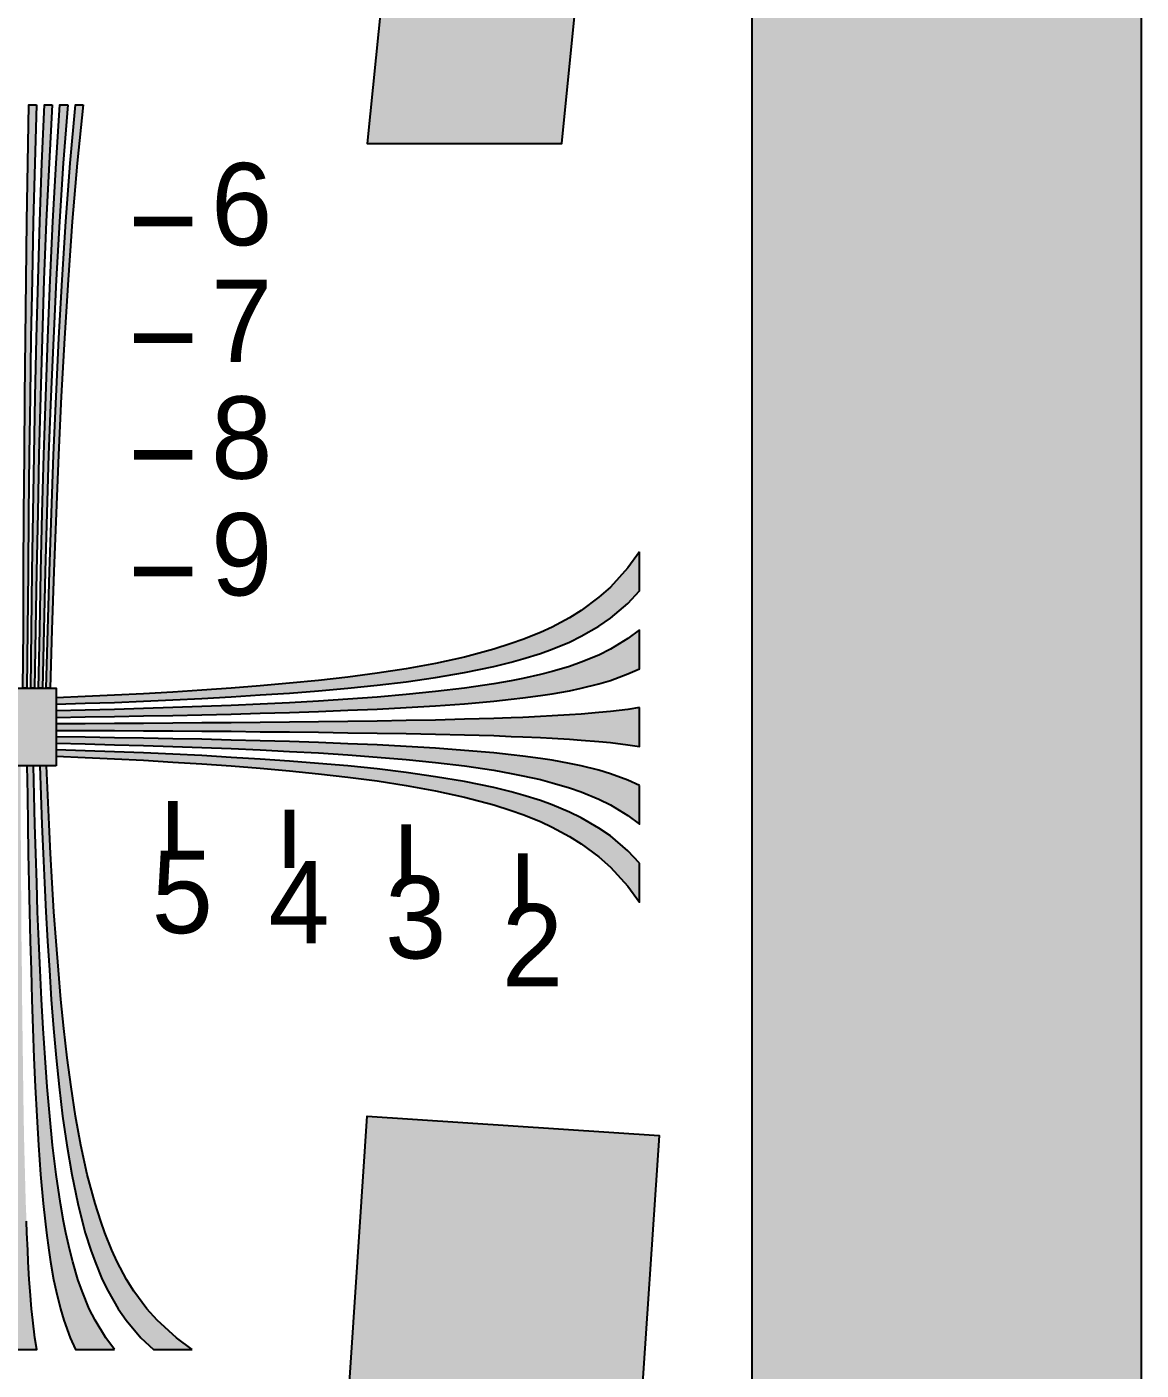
# Model space of a CAD drawing. Header units: millimetres. Extents: x 0 to 420, y 0 to 297.
# Drawn here: x 349.1 to 420, y 45.7 to 131.2 of the extents above; entities that cross this region are included whole.
import ezdxf

# ---------------------------------------------------------------- set-up
doc = ezdxf.new("R2010")
doc.units = ezdxf.units.MM
for name, color, linetype in [('FRAME', 7, 'Continuous'), ('GLUE', 1, 'Continuous'), ('LABELS', 7, 'Continuous'), ('PERIPHERY', 7, 'Continuous'), ('SFR', 7, 'Continuous')]:
    doc.layers.add(name, color=color, linetype=linetype)

msp = doc.modelspace()

# ---------------------------------------------------------------- hatches: boundary and pattern name
at = {"layer": 'FRAME', "true_color": 0x000000}
h = msp.add_hatch(color=7, dxfattribs=at)
h.dxf.hatch_style = 1
h.paths.add_polyline_path([(395.249, 272.25), (420, 272.25), (420, 24.75), (395.249, 24.75), (395.249, 272.25)])
at = {"layer": 'PERIPHERY', "true_color": 0x000000}
h = msp.add_hatch(color=7, dxfattribs=at)
h.dxf.hatch_style = 1
h.paths.add_polyline_path([(349.734, 126.225), (349.623, 122.512), (349.523, 118.8), (349.449, 115.087), (349.375, 111.375), (349.325, 107.662), (349.263, 103.95), (349.226, 100.237), (349.189, 96.525), (349.151, 92.812), (349.115, 89.099), (348.867, 89.099), (348.892, 92.812), (348.904, 96.525), (348.929, 100.237), (348.954, 103.95), (348.992, 107.662), (349.028, 111.375), (349.066, 115.087), (349.115, 118.8), (349.177, 122.512), (349.239, 126.225), (349.734, 126.225)])
h = msp.add_hatch(color=7, dxfattribs=at)
h.dxf.hatch_style = 1
h.paths.add_polyline_path([(350.724, 126.225), (350.526, 122.512), (350.353, 118.8), (350.204, 115.087), (350.093, 111.375), (349.982, 107.662), (349.883, 103.95), (349.808, 100.237), (349.734, 96.525), (349.672, 92.812), (349.609, 89.099), (349.362, 89.099), (349.412, 92.812), (349.461, 96.525), (349.51, 100.237), (349.573, 103.95), (349.647, 107.662), (349.733, 111.375), (349.833, 115.087), (349.944, 118.8), (350.067, 122.512), (350.228, 126.225), (350.724, 126.225)])
h = msp.add_hatch(color=7, dxfattribs=at)
h.dxf.hatch_style = 1
h.paths.add_polyline_path([(351.714, 126.225), (351.416, 122.512), (351.182, 118.8), (350.972, 115.087), (350.799, 111.375), (350.638, 107.662), (350.501, 103.95), (350.39, 100.237), (350.278, 96.525), (350.192, 92.812), (350.105, 89.099), (349.858, 89.099), (349.932, 92.812), (350.007, 96.525), (350.093, 100.237), (350.192, 103.95), (350.316, 107.662), (350.44, 111.375), (350.588, 115.087), (350.761, 118.8), (350.972, 122.512), (351.219, 126.225), (351.714, 126.225)])
h = msp.add_hatch(color=7, dxfattribs=at)
h.dxf.hatch_style = 1
h.paths.add_polyline_path([(352.704, 126.225), (352.32, 122.512), (351.999, 118.8), (351.739, 115.087), (351.504, 111.375), (351.306, 107.662), (351.12, 103.95), (350.972, 100.237), (350.835, 96.525), (350.711, 92.812), (350.6, 89.099), (350.352, 89.099), (350.452, 92.812), (350.563, 96.525), (350.675, 100.237), (350.811, 103.95), (350.972, 107.662), (351.145, 111.375), (351.355, 115.087), (351.59, 118.8), (351.874, 122.512), (352.209, 126.225), (352.704, 126.225)])
h = msp.add_hatch(color=7, dxfattribs=at)
h.dxf.hatch_style = 1
h.paths.add_polyline_path([(388.097, 97.765), (387.354, 96.75), (386.241, 95.537), (385.498, 94.882), (384.384, 94.053), (383.642, 93.583), (382.528, 92.989), (381.785, 92.642), (380.672, 92.196), (379.929, 91.937), (378.816, 91.578), (376.959, 91.083), (375.103, 90.674), (373.247, 90.34), (371.39, 90.056), (369.534, 89.808), (367.678, 89.598), (365.822, 89.412), (363.965, 89.251), (362.109, 89.103), (360.253, 88.966), (358.397, 88.855), (356.54, 88.744), (354.684, 88.657), (352.828, 88.57), (350.972, 88.483), (350.972, 88.075), (352.828, 88.137), (354.684, 88.2), (356.54, 88.274), (358.397, 88.36), (360.253, 88.447), (362.109, 88.558), (363.965, 88.67), (365.822, 88.793), (367.678, 88.942), (369.534, 89.103), (371.39, 89.289), (373.247, 89.511), (375.103, 89.784), (376.959, 90.093), (378.816, 90.477), (379.929, 90.749), (380.672, 90.959), (381.785, 91.305), (382.528, 91.578), (383.642, 92.036), (384.384, 92.407), (385.498, 93.051), (386.241, 93.558), (387.354, 94.498), (388.097, 95.29), (388.097, 97.765)])
h = msp.add_hatch(color=7, dxfattribs=at)
h.dxf.hatch_style = 1
h.paths.add_polyline_path([(388.097, 92.816), (387.354, 92.258), (386.241, 91.578), (385.498, 91.206), (384.384, 90.748), (383.642, 90.489), (382.528, 90.167), (381.785, 89.969), (380.672, 89.722), (379.929, 89.573), (378.816, 89.375), (376.959, 89.103), (375.103, 88.88), (373.247, 88.694), (371.39, 88.533), (369.534, 88.397), (367.678, 88.273), (365.822, 88.174), (363.965, 88.088), (362.109, 88.001), (360.253, 87.927), (358.397, 87.865), (356.54, 87.803), (354.684, 87.754), (352.828, 87.704), (350.972, 87.654), (350.972, 87.246), (352.828, 87.271), (354.684, 87.308), (356.54, 87.333), (358.397, 87.37), (360.253, 87.407), (362.109, 87.457), (363.965, 87.506), (365.822, 87.555), (367.678, 87.617), (369.534, 87.692), (371.39, 87.766), (373.247, 87.865), (375.103, 87.977), (376.959, 88.113), (378.816, 88.274), (379.929, 88.397), (380.672, 88.484), (381.785, 88.632), (382.528, 88.744), (383.642, 88.942), (384.384, 89.103), (385.498, 89.375), (386.241, 89.598), (387.354, 90.006), (388.097, 90.341), (388.097, 92.816)])
h = msp.add_hatch(color=7, dxfattribs=at)
h.dxf.hatch_style = 1
h.paths.add_polyline_path([(350.972, 84.15), (346.022, 84.15), (346.022, 89.1), (350.972, 89.1), (350.972, 84.15)])
h = msp.add_hatch(color=7, dxfattribs=at)
h.dxf.hatch_style = 1
h.paths.add_polyline_path([(388.097, 87.865), (387.354, 87.754), (386.241, 87.617), (385.498, 87.543), (384.384, 87.457), (383.642, 87.395), (382.528, 87.333), (381.785, 87.296), (380.672, 87.246), (379.929, 87.221), (378.816, 87.172), (376.959, 87.122), (375.103, 87.073), (373.247, 87.036), (371.39, 87.011), (369.534, 86.986), (367.678, 86.961), (365.822, 86.936), (363.965, 86.924), (362.109, 86.899), (360.253, 86.887), (358.397, 86.875), (356.54, 86.863), (354.684, 86.85), (352.828, 86.838), (350.972, 86.838), (350.972, 86.417), (352.828, 86.417), (354.684, 86.405), (356.54, 86.393), (358.397, 86.381), (360.253, 86.368), (362.109, 86.356), (363.965, 86.331), (365.822, 86.319), (367.678, 86.294), (369.534, 86.269), (371.39, 86.244), (373.247, 86.219), (375.103, 86.182), (376.959, 86.133), (378.816, 86.083), (379.929, 86.034), (380.672, 86.009), (381.785, 85.96), (382.528, 85.923), (383.642, 85.848), (384.384, 85.799), (385.498, 85.712), (386.241, 85.638), (387.354, 85.502), (388.097, 85.39), (388.097, 87.865)])
h = msp.add_hatch(color=7, dxfattribs=at)
h.dxf.hatch_style = 1
h.paths.add_polyline_path([(388.097, 82.915), (387.354, 83.249), (386.241, 83.658), (385.498, 83.88), (384.384, 84.153), (383.642, 84.302), (382.528, 84.512), (381.785, 84.623), (380.672, 84.772), (379.929, 84.858), (378.816, 84.982), (376.959, 85.143), (375.103, 85.279), (373.247, 85.391), (371.39, 85.49), (369.534, 85.564), (367.678, 85.638), (365.822, 85.7), (363.965, 85.75), (362.109, 85.799), (360.253, 85.849), (358.397, 85.886), (356.54, 85.923), (354.684, 85.948), (352.828, 85.985), (350.972, 86.009), (350.972, 85.601), (352.828, 85.552), (354.684, 85.503), (356.54, 85.453), (358.397, 85.391), (360.253, 85.329), (362.109, 85.255), (363.965, 85.168), (365.822, 85.082), (367.678, 84.983), (369.534, 84.859), (371.39, 84.722), (373.247, 84.562), (375.103, 84.376), (376.959, 84.153), (378.816, 83.88), (379.929, 83.683), (380.672, 83.534), (381.785, 83.287), (382.528, 83.088), (383.642, 82.754), (384.384, 82.507), (385.498, 82.049), (386.241, 81.678), (387.354, 80.997), (388.097, 80.44), (388.097, 82.915)])
h = msp.add_hatch(color=7, dxfattribs=at)
h.dxf.hatch_style = 1
h.paths.add_polyline_path([(388.097, 77.964), (387.354, 78.756), (386.241, 79.697), (385.498, 80.204), (384.384, 80.848), (383.642, 81.206), (382.528, 81.677), (381.785, 81.949), (380.672, 82.296), (379.929, 82.506), (378.816, 82.778), (376.959, 83.162), (375.103, 83.471), (373.247, 83.743), (371.39, 83.966), (369.534, 84.152), (367.678, 84.313), (365.822, 84.461), (363.965, 84.585), (362.109, 84.697), (360.253, 84.808), (358.397, 84.895), (356.54, 84.981), (354.684, 85.056), (352.828, 85.118), (350.972, 85.179), (350.972, 84.771), (352.828, 84.685), (354.684, 84.598), (356.54, 84.512), (358.397, 84.4), (360.253, 84.289), (362.109, 84.152), (363.965, 84.004), (365.822, 83.842), (367.678, 83.657), (369.534, 83.446), (371.39, 83.199), (373.247, 82.915), (375.103, 82.58), (376.959, 82.172), (378.816, 81.677), (379.929, 81.318), (380.672, 81.058), (381.785, 80.612), (382.528, 80.266), (383.642, 79.659), (384.384, 79.201), (385.498, 78.372), (386.241, 77.717), (387.354, 76.504), (388.097, 75.489), (388.097, 77.964)])
h = msp.add_hatch(color=7, dxfattribs=at)
h.dxf.hatch_style = 1
h.paths.add_polyline_path([(349.739, 47.025), (349.628, 47.768), (349.492, 48.882), (349.417, 49.624), (349.33, 50.738), (349.269, 51.48), (349.206, 52.594), (349.17, 53.337), (349.12, 54.45), (349.095, 55.193), (349.045, 56.307), (348.996, 58.163), (348.947, 60.019), (348.91, 61.875), (348.885, 63.732), (348.86, 65.588), (348.835, 67.444), (348.811, 69.3), (348.798, 71.157), (348.773, 73.013), (348.761, 74.869), (348.749, 76.726), (348.737, 78.582), (348.724, 80.438), (348.712, 82.294), (348.711, 84.151), (348.291, 84.151), (348.291, 82.294), (348.279, 80.438), (348.267, 78.582), (348.255, 76.726), (348.242, 74.869), (348.23, 73.013), (348.205, 71.157), (348.193, 69.3), (348.168, 67.444), (348.143, 65.588), (348.118, 63.732), (348.093, 61.875), (348.056, 60.019), (348.006, 58.163), (347.957, 56.307), (347.908, 55.193), (347.883, 54.45), (347.833, 53.337), (347.797, 52.594), (347.723, 51.48), (347.672, 50.738), (347.586, 49.624), (347.512, 48.882), (347.376, 47.768), (347.265, 47.025), (349.739, 47.025)])
h = msp.add_hatch(color=7, dxfattribs=at)
h.dxf.hatch_style = 1
h.paths.add_polyline_path([(354.69, 47.025), (354.132, 47.768), (353.452, 48.882), (353.081, 49.624), (352.623, 50.738), (352.362, 51.48), (352.041, 52.594), (351.842, 53.337), (351.595, 54.45), (351.447, 55.193), (351.249, 56.307), (350.977, 58.163), (350.754, 60.019), (350.569, 61.875), (350.407, 63.732), (350.271, 65.588), (350.147, 67.444), (350.048, 69.3), (349.961, 71.157), (349.875, 73.013), (349.801, 74.869), (349.739, 76.726), (349.677, 78.582), (349.628, 80.438), (349.578, 82.294), (349.528, 84.151), (349.12, 84.151), (349.145, 82.294), (349.182, 80.438), (349.207, 78.582), (349.244, 76.726), (349.281, 74.869), (349.33, 73.013), (349.38, 71.157), (349.429, 69.3), (349.492, 67.444), (349.566, 65.588), (349.64, 63.732), (349.739, 61.875), (349.851, 60.019), (349.987, 58.163), (350.148, 56.307), (350.271, 55.193), (350.358, 54.45), (350.507, 53.337), (350.618, 52.594), (350.816, 51.48), (350.977, 50.738), (351.249, 49.624), (351.472, 48.882), (351.88, 47.768), (352.215, 47.025), (354.69, 47.025)])
h = msp.add_hatch(color=7, dxfattribs=at)
h.dxf.hatch_style = 1
h.paths.add_polyline_path([(359.639, 47.025), (358.625, 47.768), (357.412, 48.882), (356.756, 49.624), (355.927, 50.738), (355.457, 51.48), (354.863, 52.594), (354.516, 53.337), (354.071, 54.45), (353.811, 55.193), (353.452, 56.307), (352.957, 58.163), (352.549, 60.019), (352.214, 61.875), (351.93, 63.732), (351.683, 65.588), (351.472, 67.444), (351.286, 69.3), (351.126, 71.157), (350.978, 73.013), (350.841, 74.869), (350.729, 76.726), (350.618, 78.582), (350.531, 80.438), (350.445, 82.294), (350.358, 84.151), (349.949, 84.151), (350.012, 82.294), (350.074, 80.438), (350.148, 78.582), (350.235, 76.726), (350.321, 74.869), (350.433, 73.013), (350.545, 71.157), (350.668, 69.3), (350.817, 67.444), (350.978, 65.588), (351.163, 63.732), (351.385, 61.875), (351.658, 60.019), (351.968, 58.163), (352.351, 56.307), (352.623, 55.193), (352.834, 54.45), (353.18, 53.337), (353.452, 52.594), (353.91, 51.48), (354.282, 50.738), (354.925, 49.624), (355.432, 48.882), (356.373, 47.768), (357.165, 47.025), (359.639, 47.025)])
at = {"layer": 'SFR', "true_color": 0x000000}
h = msp.add_hatch(color=7, dxfattribs=at)
h.dxf.hatch_style = 1
h.paths.add_polyline_path([(313.847, 173.25), (308.897, 123.749), (321.272, 123.749), (323.379, 144.824), (372.389, 139.922), (370.772, 123.749), (383.147, 123.749), (388.097, 173.249), (375.722, 173.249), (373.615, 152.175), (324.605, 157.076), (326.222, 173.249), (313.847, 173.249), (313.847, 173.25)])
h = msp.add_hatch(color=7, dxfattribs=at)
h.dxf.hatch_style = 1
h.paths.add_polyline_path([(388.097, 42.074), (369.534, 43.312), (370.771, 61.875), (389.334, 60.637), (388.097, 42.074)])

# ---------------------------------------------------------------- linework, layer by layer
at = {"layer": 'FRAME', "color": 250}
msp.add_lwpolyline([(395.249, 272.25), (420, 272.25), (420, 24.75), (395.249, 24.75), (395.249, 272.25)], close=True, dxfattribs=at)
at = {"layer": 'FRAME', "color": 250, "true_color": 0x000000}
for points in [[(395.249, 272.25), (395.249, 24.75), (420, 24.75)], [(420, 24.75), (420, 272.25), (395.249, 272.25)]]:
    msp.add_solid(points, dxfattribs=at)
at = {"layer": 'GLUE', "color": 1, "lineweight": 18}
msp.add_lwpolyline([(0, 0), (420, 0), (420, 297), (0, 297), (0, 0)], dxfattribs=at)
at = {"layer": 'PERIPHERY', "color": 250}
for points in [[(349.734, 126.225), (349.623, 122.512), (349.523, 118.8), (349.449, 115.087), (349.375, 111.375), (349.325, 107.662), (349.263, 103.95), (349.226, 100.237), (349.189, 96.525), (349.151, 92.812), (349.115, 89.099), (348.867, 89.099), (348.892, 92.812), (348.904, 96.525), (348.929, 100.237), (348.954, 103.95), (348.992, 107.662), (349.028, 111.375), (349.066, 115.087), (349.115, 118.8), (349.177, 122.512), (349.239, 126.225), (349.734, 126.225)], [(350.724, 126.225), (350.526, 122.512), (350.353, 118.8), (350.204, 115.087), (350.093, 111.375), (349.982, 107.662), (349.883, 103.95), (349.808, 100.237), (349.734, 96.525), (349.672, 92.812), (349.609, 89.099), (349.362, 89.099), (349.412, 92.812), (349.461, 96.525), (349.51, 100.237), (349.573, 103.95), (349.647, 107.662), (349.733, 111.375), (349.833, 115.087), (349.944, 118.8), (350.067, 122.512), (350.228, 126.225), (350.724, 126.225)], [(351.714, 126.225), (351.416, 122.512), (351.182, 118.8), (350.972, 115.087), (350.799, 111.375), (350.638, 107.662), (350.501, 103.95), (350.39, 100.237), (350.278, 96.525), (350.192, 92.812), (350.105, 89.099), (349.858, 89.099), (349.932, 92.812), (350.007, 96.525), (350.093, 100.237), (350.192, 103.95), (350.316, 107.662), (350.44, 111.375), (350.588, 115.087), (350.761, 118.8), (350.972, 122.512), (351.219, 126.225), (351.714, 126.225)], [(352.704, 126.225), (352.32, 122.512), (351.999, 118.8), (351.739, 115.087), (351.504, 111.375), (351.306, 107.662), (351.12, 103.95), (350.972, 100.237), (350.835, 96.525), (350.711, 92.812), (350.6, 89.099), (350.352, 89.099), (350.452, 92.812), (350.563, 96.525), (350.675, 100.237), (350.811, 103.95), (350.972, 107.662), (351.145, 111.375), (351.355, 115.087), (351.59, 118.8), (351.874, 122.512), (352.209, 126.225), (352.704, 126.225)], [(388.097, 97.765), (387.354, 96.75), (386.241, 95.537), (385.498, 94.882), (384.384, 94.053), (383.642, 93.583), (382.528, 92.989), (381.785, 92.642), (380.672, 92.196), (379.929, 91.937), (378.816, 91.578), (376.959, 91.083), (375.103, 90.674), (373.247, 90.34), (371.39, 90.056), (369.534, 89.808), (367.678, 89.598), (365.822, 89.412), (363.965, 89.251), (362.109, 89.103), (360.253, 88.966), (358.397, 88.855), (356.54, 88.744), (354.684, 88.657), (352.828, 88.57), (350.972, 88.483), (350.972, 88.075), (352.828, 88.137), (354.684, 88.2), (356.54, 88.274), (358.397, 88.36), (360.253, 88.447), (362.109, 88.558), (363.965, 88.67), (365.822, 88.793), (367.678, 88.942), (369.534, 89.103), (371.39, 89.289), (373.247, 89.511), (375.103, 89.784), (376.959, 90.093), (378.816, 90.477), (379.929, 90.749), (380.672, 90.959), (381.785, 91.305), (382.528, 91.578), (383.642, 92.036), (384.384, 92.407), (385.498, 93.051), (386.241, 93.558), (387.354, 94.498), (388.097, 95.29), (388.097, 97.765)], [(388.097, 92.816), (387.354, 92.258), (386.241, 91.578), (385.498, 91.206), (384.384, 90.748), (383.642, 90.489), (382.528, 90.167), (381.785, 89.969), (380.672, 89.722), (379.929, 89.573), (378.816, 89.375), (376.959, 89.103), (375.103, 88.88), (373.247, 88.694), (371.39, 88.533), (369.534, 88.397), (367.678, 88.273), (365.822, 88.174), (363.965, 88.088), (362.109, 88.001), (360.253, 87.927), (358.397, 87.865), (356.54, 87.803), (354.684, 87.754), (352.828, 87.704), (350.972, 87.654), (350.972, 87.246), (352.828, 87.271), (354.684, 87.308), (356.54, 87.333), (358.397, 87.37), (360.253, 87.407), (362.109, 87.457), (363.965, 87.506), (365.822, 87.555), (367.678, 87.617), (369.534, 87.692), (371.39, 87.766), (373.247, 87.865), (375.103, 87.977), (376.959, 88.113), (378.816, 88.274), (379.929, 88.397), (380.672, 88.484), (381.785, 88.632), (382.528, 88.744), (383.642, 88.942), (384.384, 89.103), (385.498, 89.375), (386.241, 89.598), (387.354, 90.006), (388.097, 90.341), (388.097, 92.816)], [(350.972, 84.15), (346.022, 84.15), (346.022, 89.1), (350.972, 89.1), (350.972, 84.15)], [(388.097, 87.865), (387.354, 87.754), (386.241, 87.617), (385.498, 87.543), (384.384, 87.457), (383.642, 87.395), (382.528, 87.333), (381.785, 87.296), (380.672, 87.246), (379.929, 87.221), (378.816, 87.172), (376.959, 87.122), (375.103, 87.073), (373.247, 87.036), (371.39, 87.011), (369.534, 86.986), (367.678, 86.961), (365.822, 86.936), (363.965, 86.924), (362.109, 86.899), (360.253, 86.887), (358.397, 86.875), (356.54, 86.863), (354.684, 86.85), (352.828, 86.838), (350.972, 86.838), (350.972, 86.417), (352.828, 86.417), (354.684, 86.405), (356.54, 86.393), (358.397, 86.381), (360.253, 86.368), (362.109, 86.356), (363.965, 86.331), (365.822, 86.319), (367.678, 86.294), (369.534, 86.269), (371.39, 86.244), (373.247, 86.219), (375.103, 86.182), (376.959, 86.133), (378.816, 86.083), (379.929, 86.034), (380.672, 86.009), (381.785, 85.96), (382.528, 85.923), (383.642, 85.848), (384.384, 85.799), (385.498, 85.712), (386.241, 85.638), (387.354, 85.502), (388.097, 85.39), (388.097, 87.865)], [(388.097, 82.915), (387.354, 83.249), (386.241, 83.658), (385.498, 83.88), (384.384, 84.153), (383.642, 84.302), (382.528, 84.512), (381.785, 84.623), (380.672, 84.772), (379.929, 84.858), (378.816, 84.982), (376.959, 85.143), (375.103, 85.279), (373.247, 85.391), (371.39, 85.49), (369.534, 85.564), (367.678, 85.638), (365.822, 85.7), (363.965, 85.75), (362.109, 85.799), (360.253, 85.849), (358.397, 85.886), (356.54, 85.923), (354.684, 85.948), (352.828, 85.985), (350.972, 86.009), (350.972, 85.601), (352.828, 85.552), (354.684, 85.503), (356.54, 85.453), (358.397, 85.391), (360.253, 85.329), (362.109, 85.255), (363.965, 85.168), (365.822, 85.082), (367.678, 84.983), (369.534, 84.859), (371.39, 84.722), (373.247, 84.562), (375.103, 84.376), (376.959, 84.153), (378.816, 83.88), (379.929, 83.683), (380.672, 83.534), (381.785, 83.287), (382.528, 83.088), (383.642, 82.754), (384.384, 82.507), (385.498, 82.049), (386.241, 81.678), (387.354, 80.997), (388.097, 80.44), (388.097, 82.915)], [(388.097, 77.964), (387.354, 78.756), (386.241, 79.697), (385.498, 80.204), (384.384, 80.848), (383.642, 81.206), (382.528, 81.677), (381.785, 81.949), (380.672, 82.296), (379.929, 82.506), (378.816, 82.778), (376.959, 83.162), (375.103, 83.471), (373.247, 83.743), (371.39, 83.966), (369.534, 84.152), (367.678, 84.313), (365.822, 84.461), (363.965, 84.585), (362.109, 84.697), (360.253, 84.808), (358.397, 84.895), (356.54, 84.981), (354.684, 85.056), (352.828, 85.118), (350.972, 85.179), (350.972, 84.771), (352.828, 84.685), (354.684, 84.598), (356.54, 84.512), (358.397, 84.4), (360.253, 84.289), (362.109, 84.152), (363.965, 84.004), (365.822, 83.842), (367.678, 83.657), (369.534, 83.446), (371.39, 83.199), (373.247, 82.915), (375.103, 82.58), (376.959, 82.172), (378.816, 81.677), (379.929, 81.318), (380.672, 81.058), (381.785, 80.612), (382.528, 80.266), (383.642, 79.659), (384.384, 79.201), (385.498, 78.372), (386.241, 77.717), (387.354, 76.504), (388.097, 75.489), (388.097, 77.964)], [(354.69, 47.025), (354.132, 47.768), (353.452, 48.882), (353.081, 49.624), (352.623, 50.738), (352.362, 51.48), (352.041, 52.594), (351.842, 53.337), (351.595, 54.45), (351.447, 55.193), (351.249, 56.307), (350.977, 58.163), (350.754, 60.019), (350.569, 61.875), (350.407, 63.732), (350.271, 65.588), (350.147, 67.444), (350.048, 69.3), (349.961, 71.157), (349.875, 73.013), (349.801, 74.869), (349.739, 76.726), (349.677, 78.582), (349.628, 80.438), (349.578, 82.294), (349.528, 84.151), (349.12, 84.151), (349.145, 82.294), (349.182, 80.438), (349.207, 78.582), (349.244, 76.726), (349.281, 74.869), (349.33, 73.013), (349.38, 71.157), (349.429, 69.3), (349.492, 67.444), (349.566, 65.588), (349.64, 63.732), (349.739, 61.875), (349.851, 60.019), (349.987, 58.163), (350.148, 56.307), (350.271, 55.193), (350.358, 54.45), (350.507, 53.337), (350.618, 52.594), (350.816, 51.48), (350.977, 50.738), (351.249, 49.624), (351.472, 48.882), (351.88, 47.768), (352.215, 47.025), (354.69, 47.025)], [(359.639, 47.025), (358.625, 47.768), (357.412, 48.882), (356.756, 49.624), (355.927, 50.738), (355.457, 51.48), (354.863, 52.594), (354.516, 53.337), (354.071, 54.45), (353.811, 55.193), (353.452, 56.307), (352.957, 58.163), (352.549, 60.019), (352.214, 61.875), (351.93, 63.732), (351.683, 65.588), (351.472, 67.444), (351.286, 69.3), (351.126, 71.157), (350.978, 73.013), (350.841, 74.869), (350.729, 76.726), (350.618, 78.582), (350.531, 80.438), (350.445, 82.294), (350.358, 84.151), (349.949, 84.151), (350.012, 82.294), (350.074, 80.438), (350.148, 78.582), (350.235, 76.726), (350.321, 74.869), (350.433, 73.013), (350.545, 71.157), (350.668, 69.3), (350.817, 67.444), (350.978, 65.588), (351.163, 63.732), (351.385, 61.875), (351.658, 60.019), (351.968, 58.163), (352.351, 56.307), (352.623, 55.193), (352.834, 54.45), (353.18, 53.337), (353.452, 52.594), (353.91, 51.48), (354.282, 50.738), (354.925, 49.624), (355.432, 48.882), (356.373, 47.768), (357.165, 47.025), (359.639, 47.025)]]:
    msp.add_lwpolyline(points, close=True, dxfattribs=at)
at = {"layer": 'PERIPHERY', "color": 250, "lineweight": 35, "const_width": 0.619}
for points in [[(359.634, 118.8), (355.921, 118.8)], [(359.634, 111.375), (355.921, 111.375)], [(359.634, 103.95), (355.921, 103.95)], [(359.634, 96.525), (355.921, 96.525)], [(358.397, 81.925), (358.397, 78.212)], [(365.822, 81.368), (365.822, 77.655)], [(373.247, 80.439), (373.247, 76.727)], [(380.672, 78.583), (380.672, 74.871)]]:
    msp.add_lwpolyline(points, dxfattribs=at)
at = {"layer": 'PERIPHERY', "color": 250}
msp.add_lwpolyline([(347.265, 47.025), (349.739, 47.025), (349.739, 47.025), (349.628, 47.768), (349.492, 48.882), (349.417, 49.624), (349.33, 50.738), (349.269, 51.48), (349.206, 52.594), (349.17, 53.337), (349.12, 54.45), (349.095, 55.193)], dxfattribs=at)
at = {"layer": 'PERIPHERY', "color": 250, "true_color": 0x000000}
for points in [[(349.734, 126.225), (348.954, 103.95), (348.929, 100.237)], [(348.929, 100.237), (349.623, 122.512), (349.734, 126.225)], [(349.734, 126.225), (348.992, 107.662), (348.954, 103.95)], [(349.734, 126.225), (349.028, 111.375), (348.992, 107.662)], [(349.734, 126.225), (349.066, 115.087), (349.028, 111.375)], [(349.734, 126.225), (349.115, 118.8), (349.066, 115.087)], [(349.734, 126.225), (349.177, 122.512), (349.115, 118.8)], [(349.734, 126.225), (349.239, 126.225), (349.177, 122.512)], [(350.724, 126.225), (349.733, 111.375), (349.647, 107.662)], [(349.647, 107.662), (350.526, 122.512), (350.724, 126.225)], [(350.724, 126.225), (349.833, 115.087), (349.733, 111.375)], [(350.724, 126.225), (349.944, 118.8), (349.833, 115.087)], [(350.724, 126.225), (350.067, 122.512), (349.944, 118.8)], [(350.724, 126.225), (350.228, 126.225), (350.067, 122.512)], [(351.714, 126.225), (350.588, 115.087), (350.44, 111.375)], [(350.44, 111.375), (351.416, 122.512), (351.714, 126.225)], [(351.714, 126.225), (350.761, 118.8), (350.588, 115.087)], [(351.714, 126.225), (350.972, 122.512), (350.761, 118.8)], [(351.714, 126.225), (351.219, 126.225), (350.972, 122.512)], [(352.704, 126.225), (351.355, 115.087), (351.145, 111.375)], [(351.145, 111.375), (352.32, 122.512), (352.704, 126.225)], [(352.704, 126.225), (351.59, 118.8), (351.355, 115.087)], [(352.704, 126.225), (351.874, 122.512), (351.59, 118.8)], [(352.704, 126.225), (352.209, 126.225), (351.874, 122.512)], [(348.929, 100.237), (349.523, 118.8), (349.623, 122.512)], [(349.647, 107.662), (350.353, 118.8), (350.526, 122.512)], [(350.44, 111.375), (351.182, 118.8), (351.416, 122.512)], [(351.145, 111.375), (351.999, 118.8), (352.32, 122.512)], [(348.929, 100.237), (349.449, 115.087), (349.523, 118.8)], [(349.647, 107.662), (350.204, 115.087), (350.353, 118.8)], [(350.44, 111.375), (350.972, 115.087), (351.182, 118.8)], [(351.145, 111.375), (351.739, 115.087), (351.999, 118.8)], [(348.929, 100.237), (349.375, 111.375), (349.449, 115.087)], [(349.647, 107.662), (350.093, 111.375), (350.204, 115.087)], [(350.44, 111.375), (350.799, 111.375), (350.972, 115.087)], [(351.145, 111.375), (351.504, 111.375), (351.739, 115.087)], [(348.929, 100.237), (349.325, 107.662), (349.375, 111.375)], [(349.647, 107.662), (349.982, 107.662), (350.093, 111.375)], [(350.44, 111.375), (349.932, 92.812), (349.858, 89.099)], [(350.44, 111.375), (349.858, 89.099), (350.105, 89.099)], [(350.44, 111.375), (350.007, 96.525), (349.932, 92.812)], [(350.44, 111.375), (350.093, 100.237), (350.007, 96.525)], [(350.44, 111.375), (350.316, 107.662), (350.093, 100.237)], [(350.44, 111.375), (350.105, 89.099), (350.192, 92.812)], [(350.44, 111.375), (350.192, 92.812), (350.278, 96.525)], [(350.44, 111.375), (350.278, 96.525), (350.39, 100.237)], [(351.145, 111.375), (350.452, 92.812), (350.352, 89.099)], [(351.145, 111.375), (350.352, 89.099), (350.6, 89.099)], [(350.44, 111.375), (350.39, 100.237), (350.501, 103.95)], [(350.44, 111.375), (350.501, 103.95), (350.638, 107.662)], [(350.44, 111.375), (350.638, 107.662), (350.799, 111.375)], [(351.145, 111.375), (350.563, 96.525), (350.452, 92.812)], [(351.145, 111.375), (350.675, 100.237), (350.563, 96.525)], [(351.145, 111.375), (350.6, 89.099), (350.711, 92.812)], [(351.145, 111.375), (350.811, 103.95), (350.675, 100.237)], [(351.145, 111.375), (350.711, 92.812), (350.835, 96.525)], [(351.145, 111.375), (350.972, 107.662), (350.811, 103.95)], [(351.145, 111.375), (350.835, 96.525), (350.972, 100.237)], [(351.145, 111.375), (350.972, 100.237), (351.12, 103.95)], [(351.145, 111.375), (351.12, 103.95), (351.306, 107.662)], [(351.145, 111.375), (351.306, 107.662), (351.504, 111.375)], [(348.929, 100.237), (349.263, 103.95), (349.325, 107.662)], [(349.647, 107.662), (349.412, 92.812), (349.362, 89.099)], [(349.647, 107.662), (349.362, 89.099), (349.609, 89.099)], [(349.647, 107.662), (349.461, 96.525), (349.412, 92.812)], [(349.647, 107.662), (349.51, 100.237), (349.461, 96.525)], [(349.647, 107.662), (349.573, 103.95), (349.51, 100.237)], [(349.647, 107.662), (349.609, 89.099), (349.672, 92.812)], [(349.647, 107.662), (349.672, 92.812), (349.734, 96.525)], [(349.647, 107.662), (349.734, 96.525), (349.808, 100.237)], [(349.647, 107.662), (349.808, 100.237), (349.883, 103.95)], [(349.647, 107.662), (349.883, 103.95), (349.982, 107.662)], [(350.316, 107.662), (350.192, 103.95), (350.093, 100.237)], [(348.929, 100.237), (349.226, 100.237), (349.263, 103.95)], [(348.929, 100.237), (349.115, 89.099), (349.151, 92.812)], [(348.929, 100.237), (349.151, 92.812), (349.189, 96.525)], [(348.929, 100.237), (349.189, 96.525), (349.226, 100.237)], [(388.097, 95.29), (388.097, 97.765), (387.354, 96.75)], [(388.097, 95.29), (387.354, 96.75), (386.241, 95.537)], [(388.097, 95.29), (381.785, 92.642), (375.103, 89.784)], [(388.097, 95.29), (375.103, 89.784), (376.959, 90.093)], [(388.097, 95.29), (376.959, 90.093), (378.816, 90.477)], [(388.097, 95.29), (378.816, 90.477), (379.929, 90.749)], [(388.097, 95.29), (379.929, 90.749), (380.672, 90.959)], [(388.097, 95.29), (380.672, 90.959), (381.785, 91.305)], [(388.097, 95.29), (382.528, 92.989), (381.785, 92.642)], [(388.097, 95.29), (381.785, 91.305), (382.528, 91.578)], [(388.097, 95.29), (383.642, 93.583), (382.528, 92.989)], [(388.097, 95.29), (382.528, 91.578), (383.642, 92.036)], [(388.097, 95.29), (384.384, 94.053), (383.642, 93.583)], [(388.097, 95.29), (383.642, 92.036), (384.384, 92.407)], [(388.097, 95.29), (385.498, 94.882), (384.384, 94.053)], [(388.097, 95.29), (384.384, 92.407), (385.498, 93.051)], [(388.097, 95.29), (386.241, 95.537), (385.498, 94.882)], [(388.097, 95.29), (385.498, 93.051), (386.241, 93.558)], [(386.241, 93.558), (387.354, 94.498), (388.097, 95.29)], [(381.785, 92.642), (380.672, 92.196), (375.103, 89.784)], [(388.097, 90.341), (388.097, 92.816), (387.354, 92.258)], [(378.816, 91.578), (376.959, 91.083), (371.39, 89.289)], [(378.816, 91.578), (371.39, 89.289), (373.247, 89.511)], [(380.672, 92.196), (379.929, 91.937), (373.247, 89.511)], [(380.672, 92.196), (373.247, 89.511), (375.103, 89.784)], [(379.929, 91.937), (378.816, 91.578), (373.247, 89.511)], [(388.097, 90.341), (386.241, 91.578), (385.498, 91.206)], [(388.097, 90.341), (387.354, 92.258), (386.241, 91.578)], [(375.103, 90.674), (373.247, 90.34), (365.822, 88.793)], [(375.103, 90.674), (365.822, 88.793), (367.678, 88.942)], [(376.959, 91.083), (375.103, 90.674), (367.678, 88.942)], [(376.959, 91.083), (367.678, 88.942), (369.534, 89.103)], [(376.959, 91.083), (369.534, 89.103), (371.39, 89.289)], [(388.097, 90.341), (384.384, 90.748), (383.642, 90.489)], [(388.097, 90.341), (385.498, 91.206), (384.384, 90.748)], [(369.534, 89.808), (367.678, 89.598), (356.54, 88.274)], [(369.534, 89.808), (356.54, 88.274), (358.397, 88.36)], [(369.534, 89.808), (358.397, 88.36), (360.253, 88.447)], [(371.39, 90.056), (369.534, 89.808), (360.253, 88.447)], [(371.39, 90.056), (360.253, 88.447), (362.109, 88.558)], [(373.247, 90.34), (371.39, 90.056), (362.109, 88.558)], [(373.247, 90.34), (362.109, 88.558), (363.965, 88.67)], [(388.097, 90.341), (375.103, 88.88), (363.965, 87.506)], [(388.097, 90.341), (363.965, 87.506), (365.822, 87.555)], [(373.247, 90.34), (363.965, 88.67), (365.822, 88.793)], [(388.097, 90.341), (365.822, 87.555), (367.678, 87.617)], [(388.097, 90.341), (367.678, 87.617), (369.534, 87.692)], [(388.097, 90.341), (369.534, 87.692), (371.39, 87.766)], [(388.097, 90.341), (371.39, 87.766), (373.247, 87.865)], [(388.097, 90.341), (373.247, 87.865), (375.103, 87.977)], [(388.097, 90.341), (376.959, 89.103), (375.103, 88.88)], [(388.097, 90.341), (375.103, 87.977), (376.959, 88.113)], [(388.097, 90.341), (378.816, 89.375), (376.959, 89.103)], [(388.097, 90.341), (376.959, 88.113), (378.816, 88.274)], [(388.097, 90.341), (379.929, 89.573), (378.816, 89.375)], [(388.097, 90.341), (378.816, 88.274), (379.929, 88.397)], [(388.097, 90.341), (380.672, 89.722), (379.929, 89.573)], [(388.097, 90.341), (379.929, 88.397), (380.672, 88.484)], [(388.097, 90.341), (381.785, 89.969), (380.672, 89.722)], [(388.097, 90.341), (380.672, 88.484), (381.785, 88.632)], [(388.097, 90.341), (382.528, 90.167), (381.785, 89.969)], [(388.097, 90.341), (381.785, 88.632), (382.528, 88.744)], [(388.097, 90.341), (383.642, 90.489), (382.528, 90.167)], [(388.097, 90.341), (382.528, 88.744), (383.642, 88.942)], [(388.097, 90.341), (383.642, 88.942), (384.384, 89.103)], [(388.097, 90.341), (384.384, 89.103), (385.498, 89.375)], [(388.097, 90.341), (385.498, 89.375), (386.241, 89.598)], [(386.241, 89.598), (387.354, 90.006), (388.097, 90.341)], [(350.972, 84.15), (350.972, 89.1), (346.022, 89.1)], [(346.022, 89.1), (346.022, 84.15), (350.972, 84.15)], [(365.822, 89.412), (363.965, 89.251), (350.972, 88.075)], [(365.822, 89.412), (350.972, 88.075), (352.828, 88.137)], [(363.965, 89.251), (362.109, 89.103), (350.972, 88.075)], [(362.109, 89.103), (360.253, 88.966), (350.972, 88.075)], [(360.253, 88.966), (358.397, 88.855), (350.972, 88.075)], [(365.822, 89.412), (352.828, 88.137), (354.684, 88.2)], [(367.678, 89.598), (365.822, 89.412), (354.684, 88.2)], [(367.678, 89.598), (354.684, 88.2), (356.54, 88.274)], [(358.397, 88.855), (356.54, 88.744), (350.972, 88.075)], [(356.54, 88.744), (352.828, 88.57), (350.972, 88.483)], [(356.54, 88.744), (350.972, 88.483), (350.972, 88.075)], [(367.678, 88.273), (365.822, 88.174), (350.972, 87.246)], [(367.678, 88.273), (350.972, 87.246), (352.828, 87.271)], [(365.822, 88.174), (363.965, 88.088), (350.972, 87.246)], [(363.965, 88.088), (362.109, 88.001), (350.972, 87.246)], [(356.54, 88.744), (354.684, 88.657), (352.828, 88.57)], [(369.534, 88.397), (367.678, 88.273), (352.828, 87.271)], [(369.534, 88.397), (352.828, 87.271), (354.684, 87.308)], [(369.534, 88.397), (354.684, 87.308), (356.54, 87.333)], [(371.39, 88.533), (369.534, 88.397), (356.54, 87.333)], [(371.39, 88.533), (356.54, 87.333), (358.397, 87.37)], [(373.247, 88.694), (371.39, 88.533), (358.397, 87.37)], [(373.247, 88.694), (358.397, 87.37), (360.253, 87.407)], [(373.247, 88.694), (360.253, 87.407), (362.109, 87.457)], [(375.103, 88.88), (373.247, 88.694), (362.109, 87.457)], [(375.103, 88.88), (362.109, 87.457), (363.965, 87.506)], [(362.109, 88.001), (360.253, 87.927), (350.972, 87.246)], [(360.253, 87.927), (358.397, 87.865), (350.972, 87.246)], [(358.397, 87.865), (356.54, 87.803), (350.972, 87.246)], [(356.54, 87.803), (354.684, 87.754), (350.972, 87.654)], [(356.54, 87.803), (350.972, 87.654), (350.972, 87.246)], [(354.684, 87.754), (352.828, 87.704), (350.972, 87.654)], [(388.097, 85.39), (378.816, 87.172), (376.959, 87.122)], [(388.097, 85.39), (379.929, 87.221), (378.816, 87.172)], [(388.097, 85.39), (380.672, 87.246), (379.929, 87.221)], [(388.097, 85.39), (381.785, 87.296), (380.672, 87.246)], [(388.097, 85.39), (382.528, 87.333), (381.785, 87.296)], [(388.097, 85.39), (383.642, 87.395), (382.528, 87.333)], [(388.097, 85.39), (384.384, 87.457), (383.642, 87.395)], [(388.097, 85.39), (385.498, 87.543), (384.384, 87.457)], [(388.097, 85.39), (386.241, 87.617), (385.498, 87.543)], [(388.097, 85.39), (387.354, 87.754), (386.241, 87.617)], [(388.097, 85.39), (388.097, 87.865), (387.354, 87.754)], [(376.959, 87.122), (375.103, 87.073), (350.972, 86.417)], [(376.959, 87.122), (350.972, 86.417), (352.828, 86.417)], [(375.103, 87.073), (373.247, 87.036), (350.972, 86.417)], [(373.247, 87.036), (371.39, 87.011), (350.972, 86.417)], [(371.39, 87.011), (369.534, 86.986), (350.972, 86.417)], [(369.534, 86.986), (367.678, 86.961), (350.972, 86.417)], [(367.678, 86.961), (365.822, 86.936), (350.972, 86.417)], [(365.822, 86.936), (362.109, 86.899), (350.972, 86.417)], [(362.109, 86.899), (360.253, 86.887), (350.972, 86.417)], [(360.253, 86.887), (358.397, 86.875), (350.972, 86.417)], [(358.397, 86.875), (356.54, 86.863), (350.972, 86.417)], [(356.54, 86.863), (354.684, 86.85), (350.972, 86.417)], [(354.684, 86.85), (352.828, 86.838), (350.972, 86.417)], [(352.828, 86.838), (350.972, 86.838), (350.972, 86.417)], [(376.959, 87.122), (352.828, 86.417), (354.684, 86.405)], [(376.959, 87.122), (354.684, 86.405), (356.54, 86.393)], [(376.959, 87.122), (356.54, 86.393), (358.397, 86.381)], [(376.959, 87.122), (358.397, 86.381), (360.253, 86.368)], [(376.959, 87.122), (360.253, 86.368), (362.109, 86.356)], [(376.959, 87.122), (362.109, 86.356), (363.965, 86.331)], [(365.822, 86.936), (363.965, 86.924), (362.109, 86.899)], [(376.959, 87.122), (363.965, 86.331), (365.822, 86.319)], [(376.959, 87.122), (365.822, 86.319), (367.678, 86.294)], [(376.959, 87.122), (367.678, 86.294), (369.534, 86.269)], [(376.959, 87.122), (369.534, 86.269), (371.39, 86.244)], [(376.959, 87.122), (371.39, 86.244), (373.247, 86.219)], [(376.959, 87.122), (373.247, 86.219), (375.103, 86.182)], [(376.959, 87.122), (375.103, 86.182), (376.959, 86.133)], [(376.959, 87.122), (376.959, 86.133), (378.816, 86.083)], [(376.959, 87.122), (378.816, 86.083), (379.929, 86.034)], [(376.959, 87.122), (379.929, 86.034), (380.672, 86.009)], [(376.959, 87.122), (380.672, 86.009), (381.785, 85.96)], [(376.959, 87.122), (381.785, 85.96), (382.528, 85.923)], [(376.959, 87.122), (382.528, 85.923), (383.642, 85.848)], [(376.959, 87.122), (383.642, 85.848), (384.384, 85.799)], [(376.959, 87.122), (384.384, 85.799), (385.498, 85.712)], [(376.959, 87.122), (385.498, 85.712), (386.241, 85.638)], [(376.959, 87.122), (386.241, 85.638), (387.354, 85.502)], [(376.959, 87.122), (387.354, 85.502), (388.097, 85.39)], [(383.642, 84.302), (352.828, 85.985), (350.972, 86.009)], [(350.972, 86.009), (350.972, 85.601), (352.828, 85.552)], [(350.972, 86.009), (352.828, 85.552), (354.684, 85.503)], [(350.972, 86.009), (354.684, 85.503), (356.54, 85.453)], [(350.972, 86.009), (356.54, 85.453), (358.397, 85.391)], [(350.972, 86.009), (358.397, 85.391), (360.253, 85.329)], [(350.972, 86.009), (360.253, 85.329), (362.109, 85.255)], [(383.642, 84.302), (350.972, 86.009), (362.109, 85.255)], [(383.642, 84.302), (354.684, 85.948), (352.828, 85.985)], [(383.642, 84.302), (356.54, 85.923), (354.684, 85.948)], [(383.642, 84.302), (358.397, 85.886), (356.54, 85.923)], [(383.642, 84.302), (360.253, 85.849), (358.397, 85.886)], [(383.642, 84.302), (362.109, 85.799), (360.253, 85.849)], [(383.642, 84.302), (363.965, 85.75), (362.109, 85.799)], [(383.642, 84.302), (365.822, 85.7), (363.965, 85.75)], [(383.642, 84.302), (367.678, 85.638), (365.822, 85.7)], [(383.642, 84.302), (369.534, 85.564), (367.678, 85.638)], [(383.642, 84.302), (371.39, 85.49), (369.534, 85.564)], [(383.642, 84.302), (373.247, 85.391), (371.39, 85.49)], [(365.822, 84.461), (352.828, 85.118), (350.972, 85.179)], [(365.822, 84.461), (350.972, 85.179), (350.972, 84.771)], [(365.822, 84.461), (350.972, 84.771), (352.828, 84.685)], [(365.822, 84.461), (354.684, 85.056), (352.828, 85.118)], [(365.822, 84.461), (352.828, 84.685), (354.684, 84.598)], [(365.822, 84.461), (356.54, 84.981), (354.684, 85.056)], [(365.822, 84.461), (358.397, 84.895), (356.54, 84.981)], [(365.822, 84.461), (360.253, 84.808), (358.397, 84.895)], [(365.822, 84.461), (362.109, 84.697), (360.253, 84.808)], [(383.642, 84.302), (362.109, 85.255), (363.965, 85.168)], [(365.822, 84.461), (363.965, 84.585), (362.109, 84.697)], [(383.642, 84.302), (363.965, 85.168), (365.822, 85.082)], [(383.642, 84.302), (365.822, 85.082), (367.678, 84.983)], [(383.642, 84.302), (367.678, 84.983), (369.534, 84.859)], [(383.642, 84.302), (369.534, 84.859), (371.39, 84.722)], [(383.642, 84.302), (371.39, 84.722), (373.247, 84.562)], [(383.642, 84.302), (375.103, 85.279), (373.247, 85.391)], [(383.642, 84.302), (376.959, 85.143), (375.103, 85.279)], [(383.642, 84.302), (378.816, 84.982), (376.959, 85.143)], [(383.642, 84.302), (379.929, 84.858), (378.816, 84.982)], [(383.642, 84.302), (380.672, 84.772), (379.929, 84.858)], [(383.642, 84.302), (381.785, 84.623), (380.672, 84.772)], [(383.642, 84.302), (382.528, 84.512), (381.785, 84.623)], [(349.677, 78.582), (349.528, 84.151), (349.12, 84.151)], [(349.739, 76.726), (349.677, 78.582), (349.12, 84.151)], [(349.801, 74.869), (349.739, 76.726), (349.12, 84.151)], [(349.875, 73.013), (349.801, 74.869), (349.12, 84.151)], [(349.961, 71.157), (349.875, 73.013), (349.12, 84.151)], [(350.048, 69.3), (349.961, 71.157), (349.12, 84.151)], [(350.147, 67.444), (350.048, 69.3), (349.12, 84.151)], [(350.147, 67.444), (349.12, 84.151), (349.145, 82.294)], [(349.628, 80.438), (349.578, 82.294), (349.528, 84.151)], [(349.677, 78.582), (349.628, 80.438), (349.528, 84.151)], [(350.445, 82.294), (350.358, 84.151), (349.949, 84.151)], [(350.531, 80.438), (350.445, 82.294), (349.949, 84.151)], [(350.618, 78.582), (350.531, 80.438), (349.949, 84.151)], [(350.729, 76.726), (350.618, 78.582), (349.949, 84.151)], [(350.841, 74.869), (350.729, 76.726), (349.949, 84.151)], [(350.978, 73.013), (350.841, 74.869), (349.949, 84.151)], [(351.126, 71.157), (350.978, 73.013), (349.949, 84.151)], [(351.286, 69.3), (351.126, 71.157), (349.949, 84.151)], [(351.286, 69.3), (349.949, 84.151), (350.012, 82.294)], [(365.822, 84.461), (354.684, 84.598), (356.54, 84.512)], [(365.822, 84.461), (356.54, 84.512), (358.397, 84.4)], [(365.822, 84.461), (358.397, 84.4), (360.253, 84.289)], [(365.822, 84.461), (360.253, 84.289), (362.109, 84.152)], [(365.822, 84.461), (362.109, 84.152), (363.965, 84.004)], [(365.822, 84.461), (363.965, 84.004), (365.822, 83.842)], [(384.384, 80.848), (367.678, 84.313), (365.822, 84.461)], [(365.822, 84.461), (365.822, 83.842), (367.678, 83.657)], [(365.822, 84.461), (367.678, 83.657), (369.534, 83.446)], [(365.822, 84.461), (369.534, 83.446), (371.39, 83.199)], [(365.822, 84.461), (371.39, 83.199), (373.247, 82.915)], [(365.822, 84.461), (373.247, 82.915), (375.103, 82.58)], [(384.384, 80.848), (365.822, 84.461), (375.103, 82.58)], [(384.384, 80.848), (369.534, 84.152), (367.678, 84.313)], [(384.384, 80.848), (371.39, 83.966), (369.534, 84.152)], [(384.384, 80.848), (373.247, 83.743), (371.39, 83.966)], [(383.642, 84.302), (373.247, 84.562), (375.103, 84.376)], [(383.642, 84.302), (375.103, 84.376), (376.959, 84.153)], [(383.642, 84.302), (376.959, 84.153), (378.816, 83.88)], [(383.642, 84.302), (378.816, 83.88), (379.929, 83.683)], [(383.642, 84.302), (379.929, 83.683), (380.672, 83.534)], [(383.642, 84.302), (380.672, 83.534), (381.785, 83.287)], [(383.642, 84.302), (381.785, 83.287), (382.528, 83.088)], [(383.642, 84.302), (382.528, 83.088), (383.642, 82.754)], [(388.097, 80.44), (384.384, 84.153), (383.642, 84.302)], [(383.642, 84.302), (383.642, 82.754), (384.384, 82.507)], [(383.642, 84.302), (384.384, 82.507), (385.498, 82.049)], [(383.642, 84.302), (385.498, 82.049), (386.241, 81.678)], [(383.642, 84.302), (386.241, 81.678), (387.354, 80.997)], [(383.642, 84.302), (387.354, 80.997), (388.097, 80.44)], [(388.097, 80.44), (385.498, 83.88), (384.384, 84.153)], [(388.097, 80.44), (386.241, 83.658), (385.498, 83.88)], [(384.384, 80.848), (375.103, 83.471), (373.247, 83.743)], [(384.384, 80.848), (376.959, 83.162), (375.103, 83.471)], [(384.384, 80.848), (378.816, 82.778), (376.959, 83.162)], [(388.097, 80.44), (387.354, 83.249), (386.241, 83.658)], [(388.097, 80.44), (388.097, 82.915), (387.354, 83.249)], [(350.271, 65.588), (350.147, 67.444), (349.145, 82.294)], [(350.271, 65.588), (349.145, 82.294), (349.182, 80.438)], [(351.286, 69.3), (350.012, 82.294), (350.074, 80.438)], [(384.384, 80.848), (375.103, 82.58), (376.959, 82.172)], [(384.384, 80.848), (376.959, 82.172), (378.816, 81.677)], [(384.384, 80.848), (379.929, 82.506), (378.816, 82.778)], [(384.384, 80.848), (380.672, 82.296), (379.929, 82.506)], [(384.384, 80.848), (381.785, 81.949), (380.672, 82.296)], [(384.384, 80.848), (378.816, 81.677), (379.929, 81.318)], [(384.384, 80.848), (379.929, 81.318), (380.672, 81.058)], [(384.384, 80.848), (382.528, 81.677), (381.785, 81.949)], [(384.384, 80.848), (383.642, 81.206), (382.528, 81.677)], [(350.271, 65.588), (349.182, 80.438), (349.207, 78.582)], [(351.472, 67.444), (351.286, 69.3), (350.074, 80.438)], [(351.472, 67.444), (350.074, 80.438), (350.148, 78.582)], [(384.384, 80.848), (380.672, 81.058), (381.785, 80.612)], [(384.384, 80.848), (381.785, 80.612), (382.528, 80.266)], [(384.384, 80.848), (382.528, 80.266), (383.642, 79.659)], [(384.384, 80.848), (383.642, 79.659), (384.384, 79.201)], [(388.097, 75.489), (385.498, 80.204), (384.384, 80.848)], [(384.384, 80.848), (384.384, 79.201), (385.498, 78.372)], [(384.384, 80.848), (385.498, 78.372), (386.241, 77.717)], [(384.384, 80.848), (386.241, 77.717), (387.354, 76.504)], [(384.384, 80.848), (387.354, 76.504), (388.097, 75.489)], [(388.097, 75.489), (386.241, 79.697), (385.498, 80.204)], [(388.097, 75.489), (387.354, 78.756), (386.241, 79.697)], [(388.097, 75.489), (388.097, 77.964), (387.354, 78.756)], [(350.407, 63.732), (350.271, 65.588), (349.207, 78.582)], [(350.407, 63.732), (349.207, 78.582), (349.244, 76.726)], [(351.683, 65.588), (351.472, 67.444), (350.148, 78.582)], [(351.683, 65.588), (350.148, 78.582), (350.235, 76.726)], [(350.569, 61.875), (350.407, 63.732), (349.244, 76.726)], [(350.569, 61.875), (349.244, 76.726), (349.281, 74.869)], [(351.683, 65.588), (350.235, 76.726), (350.321, 74.869)], [(350.569, 61.875), (349.281, 74.869), (349.33, 73.013)], [(351.93, 63.732), (351.683, 65.588), (350.321, 74.869)], [(351.93, 63.732), (350.321, 74.869), (350.433, 73.013)], [(350.754, 60.019), (350.569, 61.875), (349.33, 73.013)], [(350.754, 60.019), (349.33, 73.013), (349.38, 71.157)], [(352.214, 61.875), (351.93, 63.732), (350.433, 73.013)], [(352.214, 61.875), (350.433, 73.013), (350.545, 71.157)], [(352.215, 47.025), (350.754, 60.019), (349.38, 71.157)], [(352.215, 47.025), (349.38, 71.157), (349.429, 69.3)], [(352.214, 61.875), (350.545, 71.157), (350.668, 69.3)], [(352.215, 47.025), (349.429, 69.3), (349.492, 67.444)], [(352.549, 60.019), (352.214, 61.875), (350.668, 69.3)], [(352.549, 60.019), (350.668, 69.3), (350.817, 67.444)], [(352.215, 47.025), (349.492, 67.444), (349.566, 65.588)], [(352.957, 58.163), (352.549, 60.019), (350.817, 67.444)], [(352.957, 58.163), (350.817, 67.444), (350.978, 65.588)], [(352.215, 47.025), (349.566, 65.588), (349.64, 63.732)], [(353.452, 56.307), (352.957, 58.163), (350.978, 65.588)], [(353.452, 56.307), (350.978, 65.588), (351.163, 63.732)], [(352.215, 47.025), (349.64, 63.732), (349.739, 61.875)], [(353.452, 56.307), (351.163, 63.732), (351.385, 61.875)], [(352.215, 47.025), (349.739, 61.875), (349.851, 60.019)], [(353.811, 55.193), (353.452, 56.307), (351.385, 61.875)], [(354.071, 54.45), (353.811, 55.193), (351.385, 61.875)], [(354.071, 54.45), (351.385, 61.875), (351.658, 60.019)], [(352.215, 47.025), (349.851, 60.019), (349.987, 58.163)], [(352.215, 47.025), (350.977, 58.163), (350.754, 60.019)], [(354.516, 53.337), (354.071, 54.45), (351.658, 60.019)], [(357.165, 47.025), (354.516, 53.337), (351.658, 60.019)], [(357.165, 47.025), (351.658, 60.019), (351.968, 58.163)], [(352.215, 47.025), (349.987, 58.163), (350.148, 56.307)], [(352.215, 47.025), (351.249, 56.307), (350.977, 58.163)], [(357.165, 47.025), (351.968, 58.163), (352.351, 56.307)], [(352.215, 47.025), (350.148, 56.307), (350.271, 55.193)], [(352.215, 47.025), (351.447, 55.193), (351.249, 56.307)], [(357.165, 47.025), (352.351, 56.307), (352.623, 55.193)], [(347.265, 47.025), (349.12, 54.45), (349.095, 55.193)], [(352.215, 47.025), (350.271, 55.193), (350.358, 54.45)], [(352.215, 47.025), (351.595, 54.45), (351.447, 55.193)], [(357.165, 47.025), (352.623, 55.193), (352.834, 54.45)], [(347.265, 47.025), (349.17, 53.337), (349.12, 54.45)], [(352.215, 47.025), (350.358, 54.45), (350.507, 53.337)], [(352.215, 47.025), (351.842, 53.337), (351.595, 54.45)], [(357.165, 47.025), (352.834, 54.45), (353.18, 53.337)], [(347.265, 47.025), (349.206, 52.594), (349.17, 53.337)], [(352.215, 47.025), (350.507, 53.337), (350.618, 52.594)], [(352.215, 47.025), (352.041, 52.594), (351.842, 53.337)], [(357.165, 47.025), (353.18, 53.337), (353.452, 52.594)], [(357.165, 47.025), (354.863, 52.594), (354.516, 53.337)], [(347.265, 47.025), (349.269, 51.48), (349.206, 52.594)], [(352.215, 47.025), (350.618, 52.594), (350.816, 51.48)], [(352.215, 47.025), (352.362, 51.48), (352.041, 52.594)], [(357.165, 47.025), (353.452, 52.594), (353.91, 51.48)], [(357.165, 47.025), (355.457, 51.48), (354.863, 52.594)], [(347.265, 47.025), (349.33, 50.738), (349.269, 51.48)], [(352.215, 47.025), (350.816, 51.48), (350.977, 50.738)], [(352.215, 47.025), (352.623, 50.738), (352.362, 51.48)], [(357.165, 47.025), (353.91, 51.48), (354.282, 50.738)], [(357.165, 47.025), (355.927, 50.738), (355.457, 51.48)], [(347.265, 47.025), (349.417, 49.624), (349.33, 50.738)], [(352.215, 47.025), (350.977, 50.738), (351.249, 49.624)], [(352.215, 47.025), (353.081, 49.624), (352.623, 50.738)], [(357.165, 47.025), (354.282, 50.738), (354.925, 49.624)], [(357.165, 47.025), (356.756, 49.624), (355.927, 50.738)], [(347.265, 47.025), (349.492, 48.882), (349.417, 49.624)], [(352.215, 47.025), (351.249, 49.624), (351.472, 48.882)], [(352.215, 47.025), (353.452, 48.882), (353.081, 49.624)], [(357.165, 47.025), (354.925, 49.624), (355.432, 48.882)], [(357.165, 47.025), (357.412, 48.882), (356.756, 49.624)], [(347.265, 47.025), (349.628, 47.768), (349.492, 48.882)], [(351.472, 48.882), (351.88, 47.768), (352.215, 47.025)], [(352.215, 47.025), (354.132, 47.768), (353.452, 48.882)], [(355.432, 48.882), (356.373, 47.768), (357.165, 47.025)], [(357.165, 47.025), (358.625, 47.768), (357.412, 48.882)], [(347.265, 47.025), (349.739, 47.025), (349.628, 47.768)], [(352.215, 47.025), (354.69, 47.025), (354.132, 47.768)], [(357.165, 47.025), (359.639, 47.025), (358.625, 47.768)]]:
    msp.add_solid(points, dxfattribs=at)
at = {"layer": 'SFR', "color": 250}
for points in [[(313.847, 173.25), (308.897, 123.749), (321.272, 123.749), (323.379, 144.824), (372.389, 139.922), (370.772, 123.749), (383.147, 123.749), (388.097, 173.249), (375.722, 173.249), (373.615, 152.175), (324.605, 157.076), (326.222, 173.249), (313.847, 173.249), (313.847, 173.25)], [(388.097, 42.074), (369.534, 43.312), (370.771, 61.875), (389.334, 60.637), (388.097, 42.074)]]:
    msp.add_lwpolyline(points, close=True, dxfattribs=at)
at = {"layer": 'SFR', "color": 250, "true_color": 0x000000}
for points in [[(372.389, 139.922), (383.147, 123.749), (388.097, 173.249)], [(372.389, 139.922), (370.772, 123.749), (383.147, 123.749)], [(370.771, 61.875), (369.534, 43.312), (388.097, 42.074)], [(388.097, 42.074), (389.334, 60.637), (370.771, 61.875)]]:
    msp.add_solid(points, dxfattribs=at)

# ---------------------------------------------------------------- texts
at = {"layer": 'LABELS', "color": 250}
for s, p in [('6', (360.834, 117.278)), ('7', (360.834, 109.853)), ('8', (360.834, 102.428)), ('9', (360.834, 95.003)), ('5', (357.053, 73.518)), ('4', (364.478, 72.866)), ('3', (371.903, 71.908)), ('2', (379.328, 70.125))]:
    msp.add_text(s, height=5.239, dxfattribs=at).set_placement(p)

doc.saveas('drawing.dxf')
